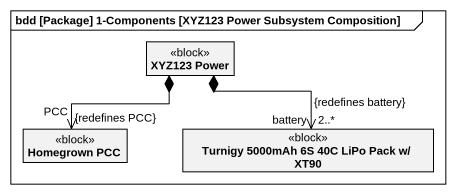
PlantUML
@startuml
mainframe bdd [Package] 1-Components [XYZ123 Power Subsystem Composition]
hide circle
hide empty members
class "XYZ123 Power" as XYZ123_Power <<block>>
class "Homegrown PCC" as Homegrown_PCC <<block>>
class "Turnigy 5000mAh 6S 40C LiPo Pack w/ XT90" as Turnigy_5000mAh_6S_40C_LiPo <<block>>
Homegrown_PCC "PCC\n{redefines PCC}" <-up-* XYZ123_Power
Turnigy_5000mAh_6S_40C_LiPo "battery\n2..*\n{redefines battery}" <-up-* XYZ123_Power
@enduml
